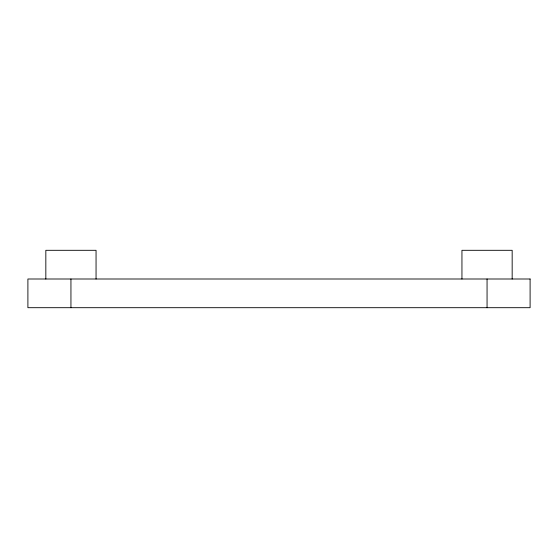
<?xml version="1.0" encoding="UTF-8"?>
<svg xmlns="http://www.w3.org/2000/svg" width="558" height="558" viewBox="0 0 558 558"><rect width="100%" height="100%" fill="white"/><g stroke="black" fill="none" stroke-linecap="round" stroke-linejoin="round"><path stroke-width="0.84" d="M512.167 279L512.167 250.305L461.947 250.305L461.947 279M487.057 279L487.057 307.695M96.053 279L96.053 250.305L45.833 250.305L45.833 279M70.943 279L70.943 307.695M530.1 279L27.9 279L27.9 307.695L530.1 307.695L530.1 279"/></g></svg>
